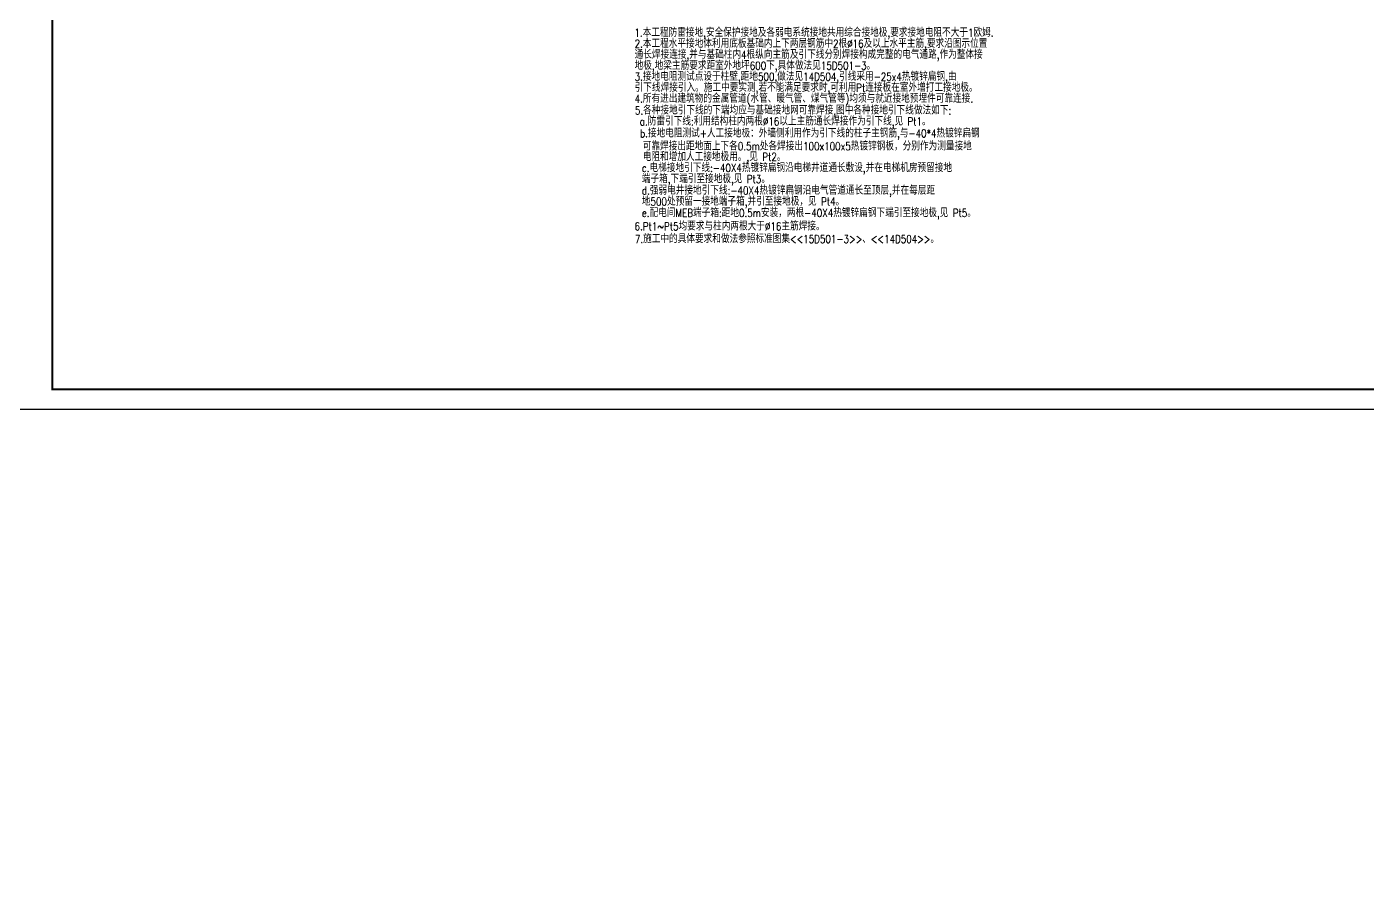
# Model space of a CAD drawing. Extents: x 3002737 to 4077523, y -995787 to -7267.
# Drawn here: x 3118060 to 3185049, y -841576 to -798460 of the extents above; entities that cross this region are included whole.
import ezdxf
from ezdxf.xclip import XClip

# ---------------------------------------------------------------- set-up
doc = ezdxf.new("R2010")
doc.units = 0
doc.header["$LTSCALE"] = 1000
doc.header["$MEASUREMENT"] = 0
doc.header["$XCLIPFRAME"] = 2
doc.linetypes.add('DOTE', pattern=[2.42, 2, -0.2, 0.02, -0.2])
doc.layers.get('0').update_dxf_attribs({"linetype": 'CONTINUOUS'})
doc.layers.add('!!DIM-照明', color=7, linetype='CONTINUOUS')
doc.layers.add('!!电气', color=1, linetype='CONTINUOUS')
doc.layers.add('DOTE', color=19, linetype='DOTE', lineweight=9)
doc.layers.add('图框', color=147, linetype='CONTINUOUS', lineweight=20)
doc.layers.add('yichutu', color=7, linetype='CONTINUOUS', true_color=0xffffff, plot=False)
doc.styles.add('_TEL_DIM', font='SIMPLEX', dxfattribs={"width": 0.8, "height": 3.5, "bigfont": 'HZTXT'})

# ---------------------------------------------------------------- blocks, each defined once
blk = doc.blocks.new('A$C74D73064')
at = {"layer": 'DOTE', "color": 252}
blk.add_line((196116, 26519), (-86385, 26519), dxfattribs=at)
blk = doc.blocks.new('A$C1984283D')
ref = blk.add_blockref('A$C74D73064', (-94911, 6891))
XClip(ref).set_block_clipping_path([(104713.0339338902, 10073.5896271096), (158713.0208014316, 29573.5896259328)])

msp = doc.modelspace()

# ---------------------------------------------------------------- linework, layer by layer
at = {"layer": 'yichutu', "color": 7, "true_color": 0xffffff}
msp.add_lwpolyline([(3116835, -817586.6), (3116835, -758186.6), (3200935, -758186.6), (3200935, -817586.6)], close=True, dxfattribs=at)
at = {"layer": '图框'}
msp.add_lwpolyline([(3116835, -758186.6), (3200935, -758186.6), (3200935, -817586.6), (3116835, -817586.6)], close=True, dxfattribs=at)
msp.add_lwpolyline([(3116835, -758186.6), (3200935, -758186.6), (3200935, -817586.6), (3116835, -817586.6)], close=True, dxfattribs=at)
at = {"layer": '图框', "const_width": 100}
msp.add_lwpolyline([(3199935, -816586.6), (3199935, -759186.6), (3119335, -759186.6), (3119335, -816586.6)], close=True, dxfattribs=at)

# ---------------------------------------------------------------- block references
at = {"layer": '!!电气'}
msp.add_blockref('A$C1984283D', (3035235, -874986.6), dxfattribs=at)

# ---------------------------------------------------------------- texts
at = {"layer": '!!DIM-照明', "style": '_TEL_DIM', "width": 0.8}
for s, p in [('2.本工程水平接地体利用底板基础内上下两层钢筋中2根%%C16及以上水平主筋,要求沿图示位置', (3148436.7, -799505.7)), ('1.本工程防雷接地,安全保护接地及各弱电系统接地共用综合接地极,要求接地电阻不大于1欧姆.', (3148427.5, -798956.1)), ('通长焊接连接,并与基础柱内4根纵向主筋及引下线分别焊接构成完整的电气通路,作为整体接', (3148436.7, -800055.2)), ('地极,地梁主筋要求距室外地坪600下,具体做法见15D501-3。', (3148436.7, -800604.8)), ('3.接地电阻测试点设于柱壁,距地500,做法见14D504,引线采用-25x4热镀锌扁钢,由', (3148436.7, -801154.4)), ('引下线焊接引入。施工中要实测,若不能满足要求时,可利用Pt连接板在室外增打工接地极。', (3148436.7, -801704)), ('4.所有进出建筑物的金属管道(水管、暖气管、煤气管等)均须与就近接地预埋件可靠连接.', (3148436.7, -802253.6)), ('5.各种接地引下线的下端均应与基础接地网可靠焊接,图中各种接地引下线做法如下:', (3148452.3, -802839.6)), ('a.防雷引下线:利用结构柱内两根%%C16以上主筋通长焊接作为引下线,见 Pt1。', (3148695.7, -803389.2)), ('b.接地电阻测试+人工接地极：外墙侧利用作为引下线的柱子主钢筋,与-40*4热镀锌扁钢', (3148703.9, -803987.7)), ('可靠焊接出距地面上下各0.5m处各焊接出100x100x5热镀锌钢板，分别作为测量接地', (3148844.4, -804634.2)), ('电阻和增加人工接地极用。,见 Pt2。', (3148844.4, -805167.2)), ('端子箱,下端引至接地极,见 Pt3。', (3148798.4, -806270.5)), ('c.电梯接地引下线:-40X4热镀锌扁钢沿电梯井道通长敷设,并在电梯机房预留接地', (3148798.4, -805718.3)), ('d.强弱电井接地引下线:-40X4热镀锌扁钢沿电气管道通长至顶层,并在每层距', (3148798.7, -806846.4)), ('地500处预留一接地端子箱,并引至接地极，见 Pt4。', (3148798.7, -807398.6)), ('e.配电间MEB端子箱:距地0.5m安装，两根-40X4热镀锌扁钢下端引至接地极,见 Pt5。', (3148798.7, -807968.9)), ('6.Pt1~Pt5均要求与柱内两根大于%%C16主筋焊接。', (3148435.2, -808636.4)), ('7.施工中的具体要求和做法参照标准图集<<15D501-3>>、<<14D504>>。', (3148448.9, -809270.2))]:
    msp.add_text(s, height=400, dxfattribs=at).set_placement(p)

doc.saveas('drawing.dxf')
